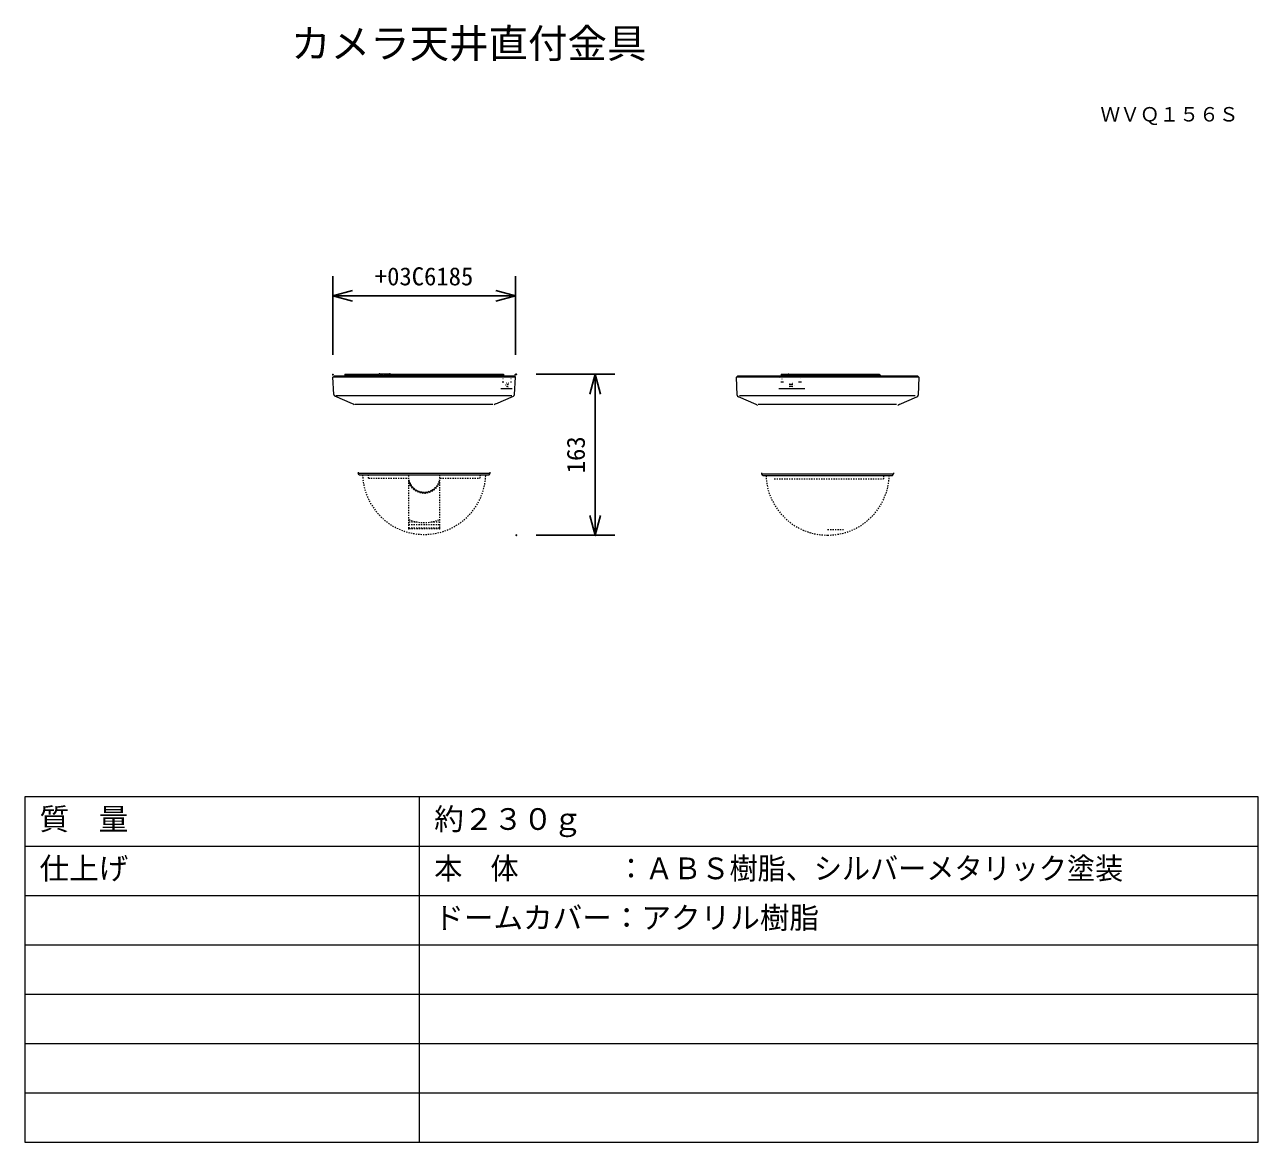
# Model space of a CAD drawing. Units: millimetres, scale not verified. Extents: x -62 to 63, y -56 to 57.
import ezdxf
from ezdxf.enums import TextEntityAlignment as Align

# ---------------------------------------------------------------- set-up
doc = ezdxf.new("R2010")
doc.units = ezdxf.units.MM
doc.header["$LTSCALE"] = 0.125
doc.header["$PDMODE"] = 32
doc.header["$PDSIZE"] = 0.0625
doc.linetypes.add('USER1', pattern=[4, 1, -1, 1, -1])
for name, color, linetype in [('0-0_0', 7, 'Continuous'), ('0-1_DEFPOINTS', 7, 'Continuous'), ('0-3_MOJI1', 7, 'Continuous'), ('0-5_TOUROKU', 7, 'Continuous'), ('0-6_SUNPO', 7, 'Continuous')]:
    doc.layers.add(name, color=color, linetype=linetype)
doc.layers.add('0-2_WAKU', color=1, linetype='Continuous', lineweight=18)
doc.layers.add('0-4_GAIKEI', color=1, linetype='Continuous', lineweight=18)
doc.styles.add('ＭＳ ゴシック', font='')
doc.styles.get('ＭＳ ゴシック').set_extended_font_data('MS Gothic')

# ---------------------------------------------------------------- blocks, each defined once
blk = doc.blocks.new('_OPEN30')
at = {"layer": '0-0_0'}
blk.add_line((0, 0), (-1, 0), dxfattribs=at)
blk.add_lwpolyline([(-1, 0.26795), (0, 0), (-1, -0.26795)], dxfattribs=at)
blk = doc.blocks.new('D3')
at = {"layer": '0-1_DEFPOINTS'}
for p in [(-7.4219, 18.7925), (-7.4219, 2.4925), (0.5781, 2.4925)]:
    blk.add_point(p, dxfattribs=at)
at = {"layer": '0-6_SUNPO'}
for p, q in [((-5.4219, 18.7925), (2.5781, 18.7925)), ((0.5781, 16.7925), (0.5781, 4.4925)), ((-5.4219, 2.4925), (2.5781, 2.4925))]:
    blk.add_line(p, q, dxfattribs=at)
at = {"layer": '0-6_SUNPO', "xscale": 2, "yscale": 2}
for p, rotation in [((0.5781, 18.7925), 90), ((0.5781, 2.4925), 270)]:
    blk.add_blockref('_OPEN30', p, dxfattribs=dict(at, rotation=rotation))
at = {"layer": '0-6_SUNPO', "style": 'ＭＳ ゴシック'}
blk.add_text('163', height=1.833, rotation=90, dxfattribs=at).set_placement((0.0781, 8.7675), align=Align.BOTTOM_LEFT)
blk = doc.blocks.new('D4')
at = {"layer": '0-1_DEFPOINTS'}
for p in [(-26.0033, 26.7544), (-26.0033, 18.7544), (-7.5033, 18.7544)]:
    blk.add_point(p, dxfattribs=at)
at = {"layer": '0-6_SUNPO'}
for p, q in [((-26.0033, 20.7544), (-26.0033, 28.7544)), ((-7.5033, 20.7544), (-7.5033, 28.7544)), ((-9.5033, 26.7544), (-24.0033, 26.7544))]:
    blk.add_line(p, q, dxfattribs=at)
at = {"layer": '0-6_SUNPO', "xscale": 2, "yscale": 2, "rotation": 180}
blk.add_blockref('_OPEN30', (-26.0033, 26.7544), dxfattribs=at)
at = {"layer": '0-6_SUNPO', "xscale": 2, "yscale": 2}
blk.add_blockref('_OPEN30', (-7.5033, 26.7544), dxfattribs=at)
at = {"layer": '0-6_SUNPO', "style": 'ＭＳ ゴシック'}
blk.add_text('+03C6185', height=1.833, dxfattribs=at).set_placement((-21.7533, 27.2544), align=Align.BOTTOM_LEFT)

msp = doc.modelspace()

# ---------------------------------------------------------------- linework, layer by layer
at = {"layer": '0-2_WAKU', "color": 4}
for p, q in [((62.5041, -21.4685), (-62.4959, -21.4685)), ((-62.4959, -21.4685), (-62.4959, -56.4685)), ((-22.4959, -56.4685), (-22.4959, -21.4685)), ((62.5041, -56.4685), (62.5041, -21.4685)), ((-62.4959, -56.4685), (62.5041, -56.4685))]:
    msp.add_line(p, q, dxfattribs=at)
at = {"layer": '0-2_WAKU'}
for p, q in [((-62.4959, -26.4685), (62.5041, -26.4685)), ((-62.4959, -31.4685), (62.5041, -31.4685)), ((-62.4959, -36.4685), (62.5041, -36.4685)), ((-62.4959, -41.4685), (62.5041, -41.4685)), ((-62.4959, -46.4685), (62.5041, -46.4685)), ((-62.4959, -51.4685), (62.5041, -51.4685))]:
    msp.add_line(p, q, dxfattribs=at)
at = {"layer": '0-4_GAIKEI'}
for p, q in [((-30.0625, 21.3546), (-30.0625, 21.2346)), ((-30.0624, 21.3546), (-26.6162, 21.3546)), ((-29.2162, 21.2346), (-29.2162, 21.3546)), ((-26.8162, 21.2346), (-26.8162, 21.3546)), ((-26.6162, 21.2046), (-26.6162, 21.3663)), ((-26.5162, 21.3922), (-25.5162, 21.3922)), ((-26.3942, 21.31), (-26.3962, 21.3146)), ((-26.3866, 21.3049), (-26.3787, 21.3082)), ((-26.3692, 21.309), (-26.3833, 21.3035)), ((-26.366, 21.2984), (-26.3787, 21.3017)), ((-26.2536, 21.3017), (-26.2663, 21.2984)), ((-26.2491, 21.3035), (-26.2631, 21.309)), ((-26.2441, 21.3056), (-26.2536, 21.3017)), ((-26.0162, 21.2435), (-26.0162, 21.2693)), ((-25.8662, 21.2046), (-25.8662, 21.2693)), ((-25.8262, 21.3146), (-25.8238, 21.3205)), ((-25.8052, 21.2978), (-25.8167, 21.303)), ((-25.8162, 21.3028), (-25.8162, 21.3435)), ((-25.6162, 21.3028), (-25.6162, 21.3435)), ((-25.6086, 21.3087), (-25.6157, 21.303)), ((-25.6086, 21.3205), (-25.6062, 21.3146)), ((-25.6062, 21.3146), (-25.6086, 21.3087)), ((-25.5662, 21.2046), (-25.5662, 21.2693)), ((-25.4162, 21.2046), (-25.4162, 21.3663)), ((-25.4162, 21.3546), (-13.967, 21.3546)), ((-25.2162, 21.3546), (-25.2162, 21.2346)), ((-13.967, 21.3546), (-13.967, 21.2346)), ((14.1483, 21.3546), (14.1483, 21.2346)), ((14.1483, 21.3546), (24.0933, 21.3546)), ((14.6715, 21.3565), (14.7198, 21.3694)), ((14.7238, 21.3546), (14.7198, 21.3694)), ((14.7803, 21.3546), (14.9208, 21.3922)), ((14.926, 21.3729), (14.8576, 21.3546)), ((14.926, 21.3729), (14.9208, 21.3922)), ((16.4166, 21.3546), (16.4166, 21.2346)), ((16.6166, 21.0746), (16.6166, 21.3546)), ((21.1166, 21.2046), (21.1166, 21.3546)), ((21.3166, 21.2346), (21.3166, 21.3546)), ((23.8882, 21.2346), (23.8882, 21.3546)), ((-13.0167, 21.0546), (-31.2662, 21.0546)), ((-30.0625, 21.2346), (-26.6162, 21.2346)), ((-28.3362, 21.2046), (-28.3362, 21.2346)), ((-28.2162, 21.2346), (-28.2162, 21.2046)), ((-27.7056, 21.2346), (-27.7056, 21.2046)), ((-27.5188, 21.2346), (-27.5188, 21.2046)), ((-27.3576, 21.2346), (-27.3576, 21.2046)), ((-26.5162, 21.2369), (-26.1162, 21.2369)), ((-26.5162, 21.2176), (-26.1162, 21.2176)), ((-25.4162, 21.2346), (-13.967, 21.2346)), ((-17.8581, 21.2046), (-17.8161, 21.2346)), ((-15.8161, 21.2346), (-15.8161, 21.2046)), ((-15.6961, 21.2346), (-15.6961, 21.2046)), ((-13.7862, 21.0746), (-14.403, 21.0746)), ((-14.1176, 20.6046), (-13.9388, 20.6046)), ((-14.0079, 20.9046), (-14.0356, 20.9046)), ((-13.7861, 21.0746), (-13.7861, 21.0546)), ((-13.7404, 20.2546), (-13.768, 20.2546)), ((-13.6627, 20.0546), (-13.6903, 20.0546)), ((-13.6466, 20.4546), (-13.6741, 20.4546)), ((-13.658, 20.1546), (-13.4965, 20.1546)), ((-13.6499, 20.3546), (-13.4884, 20.3546)), ((-13.5012, 20.0546), (-13.5288, 20.0546)), ((-13.4851, 20.4546), (-13.5126, 20.4546)), ((-13.28, 20.6046), (-13.1612, 20.6046)), ((-13.2005, 20.9046), (-13.2281, 20.9046)), ((-12.7661, 21.0546), (-12.9887, 21.0546)), ((13.6399, 21.0546), (9.6166, 21.0546)), ((28.1115, 21.0546), (13.6521, 21.0546)), ((14.214, 21.2028), (13.896, 21.0546)), ((13.9434, 21.0546), (14.2208, 21.184)), ((13.9599, 21.0623), (14.6029, 21.2346)), ((14.1116, 20.6046), (14.3851, 20.6046)), ((14.214, 21.2028), (14.3325, 21.2346)), ((14.2208, 21.184), (14.4097, 21.2346)), ((14.2395, 20.9046), (14.2516, 20.9046)), ((14.2628, 21.1434), (14.2866, 21.0546)), ((14.7756, 21.1566), (14.3948, 21.0546)), ((14.5525, 21.2211), (14.5489, 21.2346)), ((14.8484, 21.1046), (14.6666, 21.2346)), ((14.7666, 21.0546), (14.7666, 21.1046)), ((14.7666, 21.1046), (15.2666, 21.1046)), ((14.9548, 20.4546), (14.9667, 20.4546)), ((14.9562, 20.3546), (15.3222, 20.3546)), ((14.9597, 20.1546), (15.3257, 20.1546)), ((14.9618, 20.0546), (14.9738, 20.0546)), ((15.2666, 21.0546), (15.2666, 21.1046)), ((15.3207, 20.4546), (15.3327, 20.4546)), ((15.3277, 20.0546), (15.3397, 20.0546)), ((15.5094, 20.2546), (15.5214, 20.2546)), ((16.8577, 21.0746), (15.7726, 21.0746)), ((15.9284, 20.6046), (16.2279, 20.6046)), ((16.0693, 20.9046), (16.0814, 20.9046)), ((23.5791, 21.2346), (21.1166, 21.2346)), ((23.0246, 21.2046), (23.0666, 21.2346)), ((23.5791, 21.2046), (23.5791, 21.2346)), ((23.671, 21.2346), (23.671, 21.2046)), ((23.7996, 21.2046), (23.7996, 21.2346)), ((23.7996, 21.2346), (23.9648, 21.2346)), ((23.9648, 21.2346), (23.9648, 21.2046)), ((24.0567, 21.2046), (24.0567, 21.2346)), ((24.1852, 21.2346), (24.1852, 21.2046)), ((-14.2513, 19.9046), (-13.095, 19.9046)), ((13.9092, 19.9046), (16.5687, 19.9046)), ((-29.0508, 18.3335), (-15.0505, 18.3335)), ((11.832, 18.3335), (25.8322, 18.3335)), ((-28.6897, 11.3368), (-15.3426, 11.3368)), ((12.193, 11.2683), (25.5401, 11.2683))]:
    msp.add_line(p, q, dxfattribs=at)
at = {"layer": '0-4_GAIKEI', "color": 7}
for p, q in [((-31.2662, 21.0546), (-31.1167, 21.2046)), ((-31.177, 19.3138), (-31.2662, 21.0546)), ((-31.1167, 21.2046), (-12.9156, 21.2046)), ((9.6166, 21.0546), (9.766, 21.2046)), ((9.7057, 19.2452), (9.6166, 21.0546)), ((9.766, 21.2046), (14.2208, 21.2046)), ((14.491, 21.2046), (14.2978, 21.2046)), ((14.7085, 21.2046), (27.9671, 21.2046)), ((27.9643, 21.1846), (27.9801, 21.1846)), ((28.1166, 21.0546), (27.9672, 21.2046)), ((28.1166, 21.0546), (28.0274, 19.2452)), ((-29.2669, 18.3688), (-31.0667, 19.1535)), ((-30.9518, 19.1991), (-13.1493, 19.1991)), ((-14.7654, 18.3688), (-12.9656, 19.1535)), ((11.6158, 18.3002), (9.816, 19.0849)), ((9.931, 19.1991), (27.7334, 19.1991)), ((26.1173, 18.3002), (27.9171, 19.0849)), ((-28.5962, 11.1731), (-28.6897, 11.3368)), ((-15.4361, 11.1731), (-15.3426, 11.3368)), ((12.2866, 11.1045), (12.193, 11.2683)), ((25.4466, 11.1045), (25.5401, 11.2683)), ((-28.5962, 11.1731), (-15.4361, 11.1731)), ((12.2866, 11.1045), (25.4465, 11.1045))]:
    msp.add_line(p, q, dxfattribs=at)
at = {"layer": '0-4_GAIKEI', "linetype": 'USER1'}
for p, q in [((-27.6622, 10.8163), (-23.6304, 10.8163)), ((-23.5662, 5.7524), (-23.5662, 11.1731)), ((-20.4661, 11.1731), (-20.4661, 5.7524)), ((-20.4019, 10.8163), (-16.3701, 10.8163)), ((13.4562, 10.7478), (13.4541, 10.7477)), ((13.4562, 10.7478), (24.5127, 10.7478)), ((-23.5662, 6.3917), (-22.7198, 6.3917)), ((-21.3125, 6.3917), (-20.4661, 6.3917)), ((-23.6162, 5.7024), (-23.6302, 5.7044)), ((-20.4161, 5.7024), (-23.6162, 5.7024)), ((-20.4661, 6.0918), (-23.5662, 6.0918)), ((-20.4661, 5.7524), (-23.5662, 5.7524)), ((-20.4021, 5.7044), (-20.4161, 5.7024)), ((18.8666, 5.6358), (18.8666, 5.6338)), ((18.8666, 5.6358), (20.4806, 5.6358)), ((18.8666, 5.6338), (20.4598, 5.6338)), ((20.4666, 5.6338), (20.4806, 5.6358))]:
    msp.add_line(p, q, dxfattribs=at)
at = {"layer": '0-4_GAIKEI'}
for points in [[(-26.5162, 21.3922), (-26.5353, 21.3917), (-26.5544, 21.3902), (-26.5718, 21.3878), (-26.5869, 21.3846), (-26.5993, 21.3807), (-26.6086, 21.3762), (-26.6143, 21.3713), (-26.6162, 21.3663)], [(-26.6162, 21.2628), (-26.6143, 21.2579), (-26.6086, 21.2529), (-26.5993, 21.2484), (-26.5869, 21.2445), (-26.5718, 21.2413), (-26.5544, 21.2389), (-26.5353, 21.2374), (-26.5162, 21.2369)], [(-26.3962, 21.3146), (-26.3942, 21.3192), (-26.3882, 21.3236), (-26.3787, 21.3275), (-26.366, 21.3308), (-26.3509, 21.3332), (-26.334, 21.3348), (-26.3162, 21.3353), (-26.2984, 21.3348), (-26.2815, 21.3332), (-26.2663, 21.3308), (-26.2536, 21.3275), (-26.2441, 21.3236), (-26.2382, 21.3192), (-26.2362, 21.3146), (-26.2382, 21.31), (-26.2441, 21.3056)], [(-26.3787, 21.3017), (-26.3882, 21.3056), (-26.3942, 21.31)], [(-26.2631, 21.309), (-26.2875, 21.3132), (-26.3162, 21.3147), (-26.3449, 21.3132), (-26.3692, 21.309)], [(-26.2663, 21.2984), (-26.2815, 21.2959), (-26.2984, 21.2944), (-26.3162, 21.2939), (-26.334, 21.2944), (-26.3509, 21.2959), (-26.366, 21.2984)], [(-26.2663, 21.3114), (-26.2536, 21.3082), (-26.2457, 21.3049)], [(-26.1162, 21.2369), (-26.0971, 21.2374), (-26.0779, 21.2389), (-26.0605, 21.2413), (-26.0454, 21.2445), (-26.033, 21.2484), (-26.0237, 21.2529), (-26.018, 21.2579), (-26.0162, 21.2628)], [(-26.0162, 21.2693), (-26.0143, 21.2736), (-26.0087, 21.2777), (-25.9998, 21.2814), (-25.9879, 21.2845), (-25.9737, 21.2868), (-25.9579, 21.2882), (-25.9412, 21.2887), (-25.9245, 21.2882), (-25.9086, 21.2868), (-25.8944, 21.2845), (-25.8825, 21.2814), (-25.8736, 21.2777), (-25.868, 21.2736), (-25.8662, 21.2693)], [(-26.0162, 21.25), (-26.0143, 21.2543), (-26.0087, 21.2584), (-25.9998, 21.2621), (-25.9879, 21.2651), (-25.9737, 21.2674), (-25.9579, 21.2689), (-25.9412, 21.2694), (-25.9245, 21.2689), (-25.9086, 21.2674), (-25.8944, 21.2651), (-25.8825, 21.2621), (-25.8736, 21.2584), (-25.868, 21.2543), (-25.8662, 21.25)], [(-25.8167, 21.303), (-25.8238, 21.3087), (-25.8262, 21.3146)], [(-25.8238, 21.3205), (-25.8167, 21.3262), (-25.8162, 21.3264)], [(-25.8191, 21.3049), (-25.8167, 21.3068), (-25.8162, 21.3071)], [(-25.6162, 21.3435), (-25.6261, 21.3548), (-25.6538, 21.3638), (-25.6939, 21.3688), (-25.7384, 21.3688), (-25.7785, 21.3638), (-25.8063, 21.3548), (-25.8162, 21.3435)], [(-25.8162, 21.3435), (-25.8063, 21.3323), (-25.7785, 21.3233), (-25.7384, 21.3183), (-25.6939, 21.3183), (-25.6538, 21.3233), (-25.6261, 21.3323), (-25.6162, 21.3435)], [(-25.6157, 21.303), (-25.6272, 21.2978), (-25.6426, 21.2934), (-25.6612, 21.2899), (-25.6822, 21.2875), (-25.7047, 21.2863), (-25.7277, 21.2863), (-25.7502, 21.2875), (-25.7712, 21.2899), (-25.7898, 21.2934), (-25.8052, 21.2978)], [(-25.6162, 21.3264), (-25.6157, 21.3262), (-25.6086, 21.3205)], [(-25.6162, 21.3071), (-25.6157, 21.3068), (-25.6133, 21.3049)], [(-25.5662, 21.2693), (-25.5643, 21.2736), (-25.5587, 21.2777), (-25.5498, 21.2814), (-25.5379, 21.2845), (-25.5237, 21.2868), (-25.5079, 21.2882)], [(-25.5662, 21.25), (-25.5643, 21.2543), (-25.5587, 21.2584), (-25.5498, 21.2621), (-25.5379, 21.2651), (-25.5237, 21.2674), (-25.5079, 21.2689)], [(-25.4162, 21.3663), (-25.418, 21.3713), (-25.4237, 21.3762), (-25.433, 21.3807), (-25.4454, 21.3846), (-25.4605, 21.3878), (-25.4779, 21.3902), (-25.4971, 21.3917), (-25.5162, 21.3922)], [(-25.5079, 21.2882), (-25.4747, 21.2892), (-25.4586, 21.2906), (-25.4443, 21.2929), (-25.4326, 21.296), (-25.4236, 21.2997), (-25.418, 21.3038), (-25.4162, 21.3081)], [(-25.4162, 21.2888), (-25.418, 21.2845), (-25.4236, 21.2804), (-25.4326, 21.2767), (-25.4443, 21.2736), (-25.4586, 21.2713), (-25.4747, 21.2698), (-25.5079, 21.2689)], [(23.671, 21.2346), (23.6665, 21.2716), (23.6534, 21.3052), (23.6331, 21.3316), (23.6075, 21.3487), (23.5791, 21.3546)], [(23.7076, 21.3546), (23.7361, 21.3487), (23.7617, 21.3316), (23.782, 21.3052), (23.7951, 21.2716), (23.7996, 21.2346)], [(24.0567, 21.2346), (24.0522, 21.2716), (24.0391, 21.3052), (24.0188, 21.3316), (23.9932, 21.3487), (23.9648, 21.3546)], [(24.0933, 21.3546), (24.1217, 21.3487), (24.1474, 21.3316), (24.1677, 21.3052), (24.1808, 21.2716), (24.1852, 21.2346)], [(-26.5162, 21.2176), (-26.5353, 21.2181), (-26.5544, 21.2196), (-26.5718, 21.222), (-26.5869, 21.2252), (-26.5993, 21.2291), (-26.6086, 21.2336), (-26.6143, 21.2386), (-26.6162, 21.2435)], [(-26.0162, 21.2435), (-26.018, 21.2386), (-26.0237, 21.2336), (-26.033, 21.2291), (-26.0454, 21.2252), (-26.0605, 21.222), (-26.0779, 21.2196), (-26.0971, 21.2181), (-26.1162, 21.2176)], [(14.1483, 21.2346), (16.6166, 21.2346), (21.1166, 21.2346)]]:
    msp.add_lwpolyline(points, dxfattribs=at)
msp.add_lwpolyline([(-25.7662, 21.3435), (-25.7612, 21.3379), (-25.7473, 21.3334), (-25.7273, 21.3309), (-25.705, 21.3309), (-25.685, 21.3334), (-25.6711, 21.3379), (-25.6662, 21.3435), (-25.6711, 21.3492), (-25.685, 21.3537), (-25.705, 21.3562), (-25.7273, 21.3562), (-25.7473, 21.3537), (-25.7612, 21.3492)], close=True, dxfattribs=at)
at = {"layer": '0-4_GAIKEI', "color": 7}
msp.add_lwpolyline([(-12.8553, 19.3138), (-12.7661, 21.0546), (-12.9156, 21.2046)], dxfattribs=at)
for centre, radius, start, end in [((-30.9779, 19.3327), 0.2, 185.41711, 243.63034), ((-13.0544, 19.3327), 0.2, 296.36966, 354.58289), ((9.9049, 19.2641), 0.2, 185.41711, 243.63034), ((27.8283, 19.2641), 0.2, 296.36966, 354.58289), ((-29.4086, 17.9947), 0.4, 43.42946, 69.25739), ((-14.6237, 17.9947), 0.4, 110.74261, 136.57054), ((11.4742, 17.9262), 0.4, 43.42946, 69.25739), ((26.259, 17.9262), 0.4, 110.74261, 136.57054), ((-28.5161, 11.4361), 0.2, 179.78737, 209.74488), ((-15.5162, 11.4361), 0.2, 330.25512, 0.21263), ((12.3667, 11.3675), 0.2, 179.78737, 209.74492), ((25.3665, 11.3675), 0.2, 330.25508, 0.21263)]:
    msp.add_arc(centre, radius, start, end, dxfattribs=at)
at = {"layer": '0-4_GAIKEI', "linetype": 'USER1'}
for centre, radius, start, end in [((-22.0162, 11.3731), 6.25, 181.83772, 358.16228), ((-67.6336, 9.2992), 40.0001, 2.17369, 2.68558), ((-22.0162, 11.0231), 1.6, 193.55592, 346.44408), ((-22.0162, 11.0231), 1.7, 203.85052, 336.14946), ((-22.0162, 11.0231), 1.6836, 202.58, 337.42), ((-22.0162, 11.0231), 1.63, 197.51612, 342.48388), ((23.6013, 9.2992), 40.0001, 177.31442, 177.82631), ((18.8666, 11.3045), 6.25, 181.83772, 270), ((18.8666, 11.3045), 6.25, 270, 358.16228), ((64.484, 9.2306), 40.0001, 177.31442, 177.82631), ((-22.0162, 10.4231), 4.1, 247.78063, 292.21937), ((-23.6162, 5.7524), 0.05, 270, 359.99989), ((-20.4161, 5.7524), 0.05, 180, 270)]:
    msp.add_arc(centre, radius, start, end, dxfattribs=at)

# ---------------------------------------------------------------- block references
at = {"layer": '0-6_SUNPO'}
for name in ['D4', 'D3']:
    msp.add_blockref(name, (-5.2628, 2.562), dxfattribs=at)

# ---------------------------------------------------------------- texts
at = {"layer": '0-3_MOJI1', "style": 'ＭＳ ゴシック'}
for s, height, p in [('カメラ天井直付金具', 2.933, (-35.4959, 52.5315)), ('質\u3000量', 2.199, (-60.9959, -25.4685)), ('約２３０ｇ', 2.199, (-20.9959, -25.4685)), ('仕上げ', 2.199, (-60.9959, -30.4685)), ('ドームカバー：アクリル樹脂', 2.199, (-20.9959, -35.4685))]:
    msp.add_text(s, height=height, dxfattribs=at).set_placement(p, align=Align.BOTTOM_LEFT)
at = {"layer": '0-3_MOJI1', "style": 'ＭＳ ゴシック', "width": 0.95}
msp.add_text('本\u3000体\u3000\u3000 \u3000：ＡＢＳ樹脂、シルバーメタリック塗装', height=2.199, dxfattribs=at).set_placement((-20.9959, -30.4685), align=Align.BOTTOM_LEFT)
at = {"layer": '0-5_TOUROKU', "style": 'ＭＳ ゴシック'}
msp.add_text('ＷＶＱ１５６Ｓ', height=1.466, dxfattribs=at).set_placement((46.504, 46.5315), align=Align.BOTTOM_LEFT)

doc.saveas('drawing.dxf')
